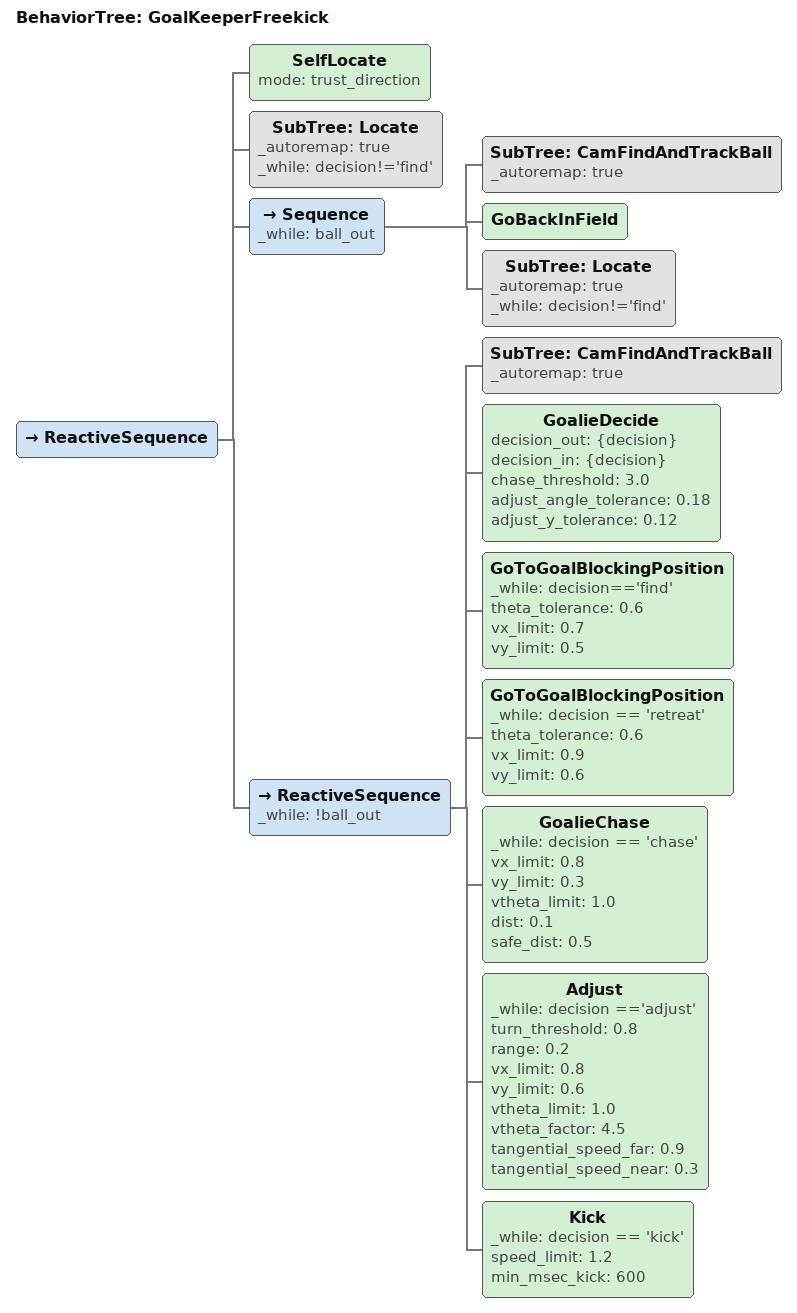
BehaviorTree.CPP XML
<root BTCPP_format="4" >
   <include path="./subtree_cam_find_and_track_ball.xml" />
   <include path="./subtree_find_ball.xml" />
   <include path="./subtree_locate.xml" />
   <BehaviorTree ID="GoalKeeperFreekick">
      <ReactiveSequence >
         <SelfLocate mode="trust_direction" />
         <SubTree ID="Locate" _autoremap="true" _while="decision!='find'" />

         <Sequence _while="ball_out">
            <SubTree ID="CamFindAndTrackBall" _autoremap="true" />
            <GoBackInField />
            <SubTree ID="Locate" _autoremap="true" _while="decision!='find'" />
         </Sequence>

         <ReactiveSequence _while="!ball_out">
            <SubTree ID="CamFindAndTrackBall" _autoremap="true" />

            <GoalieDecide
               decision_out="{decision}"
               decision_in="{decision}"
               chase_threshold="3.0"
               adjust_angle_tolerance="0.18"
               adjust_y_tolerance="0.12"
            />

            <GoToGoalBlockingPosition _while="decision=='find'" theta_tolerance="0.6" vx_limit="0.7" vy_limit="0.5" />
            <GoToGoalBlockingPosition _while="decision == 'retreat'" theta_tolerance="0.6" vx_limit="0.9" vy_limit="0.6" />
            <GoalieChase _while="decision == 'chase'" vx_limit="0.8" vy_limit="0.3" vtheta_limit="1.0" dist="0.1" safe_dist="0.5" />
            <Adjust _while="decision =='adjust'" turn_threshold="0.8" range="0.2" vx_limit="0.8" vy_limit="0.6" vtheta_limit="1.0" vtheta_factor="4.5" tangential_speed_far="0.9" tangential_speed_near="0.3" />
            <Kick _while="decision == 'kick'" speed_limit="1.2" min_msec_kick="600"/>
         </ReactiveSequence>
      </ReactiveSequence>
   </BehaviorTree>
</root>
